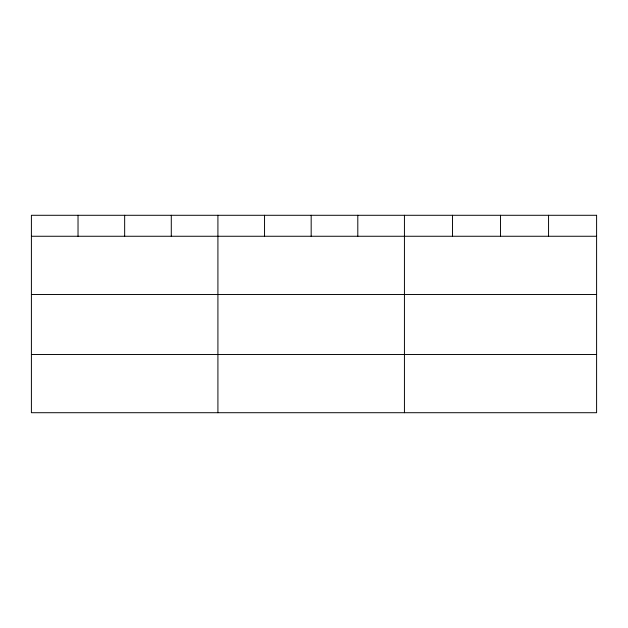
<?xml version="1.0" encoding="UTF-8"?>
<svg xmlns="http://www.w3.org/2000/svg" width="628" height="628" viewBox="0 0 628 628"><rect width="100%" height="100%" fill="white"/><g stroke="black" fill="none" stroke-linecap="round" stroke-linejoin="round"><path stroke-width="0.94" d="M31.4 236.261L596.6 236.261M31.4 294.493L596.6 294.493M31.4 354.482L596.6 354.482M548.558 215.286L548.558 236.261M500.516 215.286L500.516 236.261M452.474 215.286L452.474 236.261M404.432 215.286L404.432 412.714M357.803 215.286L357.803 236.261M311.174 215.286L311.174 236.261M264.545 215.286L264.545 236.261M217.916 215.286L217.916 412.714M171.287 215.286L171.287 236.261M124.658 215.286L124.658 236.261M78.029 215.286L78.029 236.261M596.6 215.286L31.4 215.286L31.4 412.714L596.6 412.714L596.6 215.286"/></g></svg>
